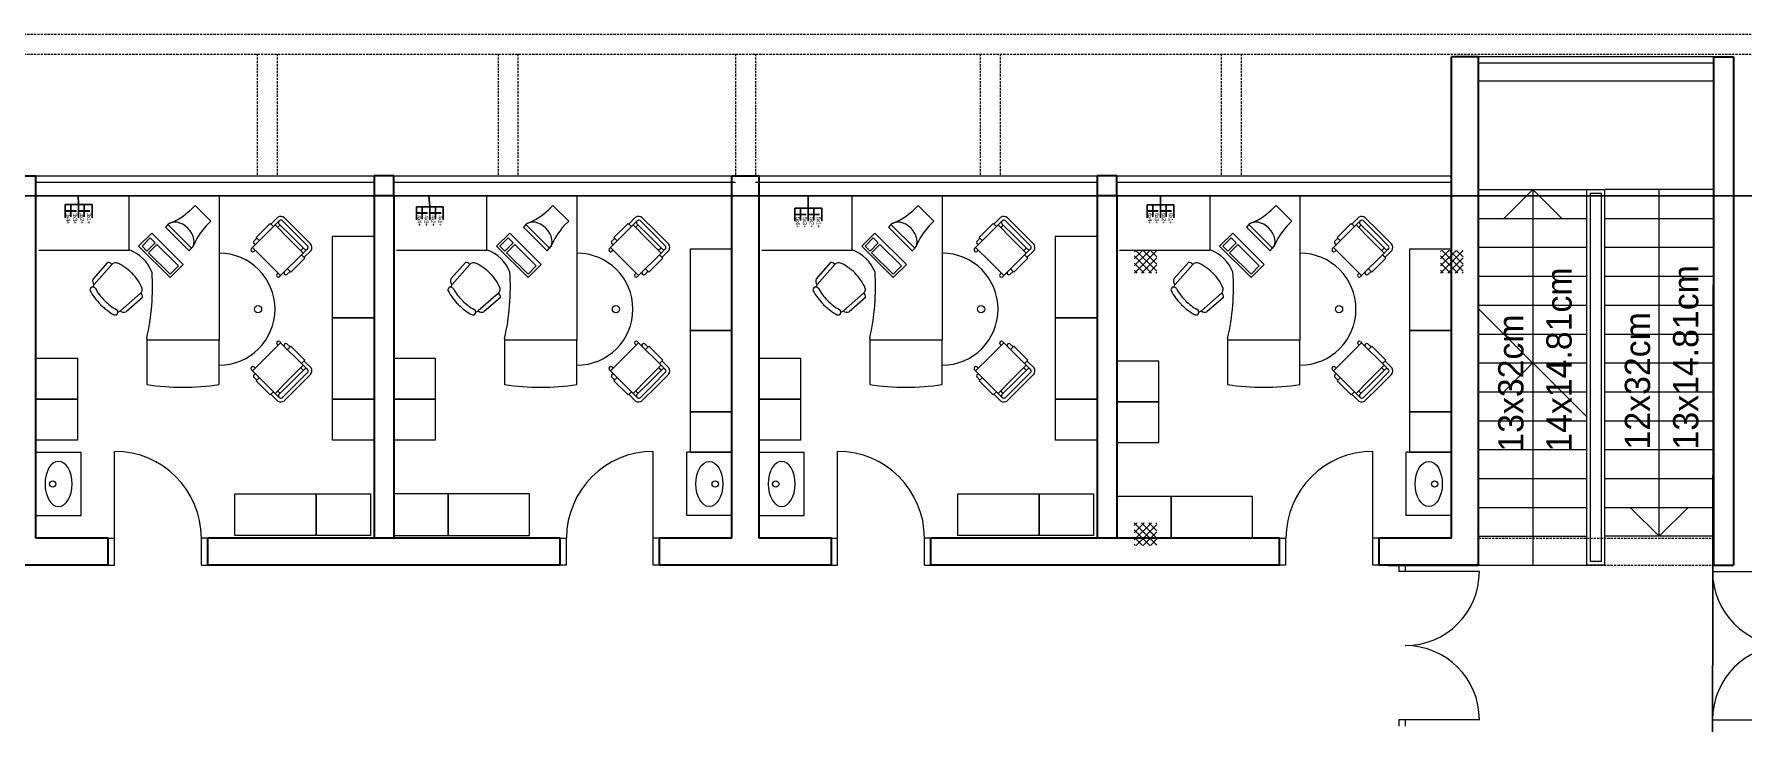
# Model space of a CAD drawing. Header units: inches. Extents: x 11 to 1053, y 2 to 902.
# Drawn here: x 190.6 to 379.7, y 646.4 to 722.6 of the extents above; entities that cross this region are included whole.
import ezdxf

# ---------------------------------------------------------------- set-up
doc = ezdxf.new("R2010")
doc.units = ezdxf.units.IN
doc.header["$MEASUREMENT"] = 0
doc.linetypes.add('DASHED', pattern=[0.75, 0.5, -0.25])
doc.linetypes.add('DASHED2', pattern=[0.375, 0.25, -0.125])
for name, color, linetype, lineweight in [('A-CRTKANO', 5, 'DASHED2', 0), ('A-GREDE', 5, 'DASHED2', 0), ('A-SANITARIJE', 253, 'Continuous', 0), ('OPREMA', 253, 'Continuous', 0), ('STOLARIJA', 5, 'Continuous', 0), ('STUBE', 5, 'Continuous', 0), ('ZID', 5, 'Continuous', 30)]:
    doc.layers.add(name, color=color, linetype=linetype, lineweight=lineweight)
doc.layers.add('SRAFURA', color=2, linetype='Continuous')
doc.styles.add('KOTE', font='stylu.ttf')

msp = doc.modelspace()

# ---------------------------------------------------------------- hatches: boundary and pattern name
at = {"layer": 'SRAFURA'}
h = msp.add_hatch(dxfattribs=at)
h.set_pattern_fill('ANSI37', color=256, scale=4.5, style=0)
h.set_pattern_definition([(45, (8654.0651, 5594.9668), (-0.397747564, 0.397747564), []), (135, (8654.0651, 5594.9668), (-0.397747564, -0.397747564), [])])
h.paths.add_polyline_path([(314.84, 696.16), (314.84, 698.66), (312.34, 698.66), (312.34, 696.16)])
h = msp.add_hatch(dxfattribs=at)
h.set_pattern_fill('ANSI37', color=256, scale=4.5, style=0)
h.set_pattern_definition([(45, (8687.95397, 5594.9668), (-0.397747564, 0.397747564), []), (135, (8687.95397, 5594.9668), (-0.397747564, -0.397747564), [])])
h.paths.add_polyline_path([(348.73, 696.16), (348.73, 698.66), (346.23, 698.66), (346.23, 696.16)])
h = msp.add_hatch(dxfattribs=at)
h.set_pattern_fill('ANSI37', color=256, scale=4.5, angle=360, style=0)
h.set_pattern_definition([(315, (8654.0651, -4230.3001), (-0.397747564, -0.397747564), []), (225, (8654.0651, -4230.3001), (-0.397747564, 0.397747564), [])])
h.paths.add_polyline_path([(312.34, 668.51), (312.34, 666.01), (314.84, 666.01), (314.84, 668.51)])

# ---------------------------------------------------------------- linework, layer by layer
at = {"color": 3}
msp.add_line((376.3, 620.26, 100), (376.43, 705.41, 50), dxfattribs=at)
at = {"color": 85, "true_color": 0x58ba48}
for p, q in [((195.49, 704.71, 50), (154.95, 704.71, 50)), ((234.28, 704.71, 50), (195.49, 704.71, 50)), ((195.49, 704.71, 50), (195.54, 703.73)), ((195.54, 703.73), (195.49, 704.71, 50)), ((276.27, 704.71, 50), (234.28, 704.71, 50)), ((234.28, 704.71, 50), (234.42, 703.49)), ((234.42, 703.49), (234.28, 704.71, 50)), ((315.25, 704.71, 50), (276.27, 704.71, 50)), ((276.27, 704.71, 50), (276.28, 703.33)), ((276.28, 703.33), (276.27, 704.71, 50)), ((315.25, 704.71, 50), (315.24, 703.72)), ((315.24, 703.72), (315.25, 704.71, 50)), ((390.61, 704.71, 50), (315.25, 704.71, 50))]:
    msp.add_line(p, q, dxfattribs=at)
at = {"color": 2}
for p, q in [((195.54, 703.73), (194.06, 703.73)), ((194.06, 703.73), (194.06, 702.29)), ((197.03, 703.73), (195.54, 703.73)), ((195.54, 703.73), (195.54, 702.29)), ((195.54, 702.29), (195.54, 703.73)), ((197.03, 702.29), (197.03, 703.73)), ((234.42, 703.49), (232.93, 703.49)), ((232.93, 703.49), (232.93, 702.06)), ((235.9, 703.49), (234.42, 703.49)), ((234.42, 703.49), (234.42, 702.06)), ((234.42, 702.06), (234.42, 703.49)), ((235.9, 702.06), (235.9, 703.49)), ((276.28, 703.33), (274.8, 703.33)), ((274.8, 703.33), (274.8, 701.9)), ((277.76, 703.33), (276.28, 703.33)), ((276.28, 703.33), (276.28, 701.9)), ((276.28, 701.9), (276.28, 703.33)), ((277.76, 701.9), (277.76, 703.33)), ((315.24, 703.72), (313.76, 703.72)), ((313.76, 703.72), (313.76, 702.29)), ((316.73, 703.72), (315.24, 703.72)), ((315.24, 703.72), (315.24, 702.29)), ((315.24, 702.29), (315.24, 703.72)), ((316.73, 702.29), (316.73, 703.72))]:
    msp.add_line(p, q, dxfattribs=at)
at = {"layer": 'A-CRTKANO', "linetype": 'DASHED', "ltscale": 0.5}
msp.add_line((82.23, 722.61, 50), (381.03, 722.61, 50), dxfattribs=at)
at = {"layer": 'A-GREDE'}
for p, q in [((82.23, 720.41, 50), (381.03, 720.41, 50)), ((215.3, 720.41, 50), (215.3, 706.91, 50)), ((217.5, 720.41, 50), (217.5, 706.91, 50)), ((241.96, 720.41, 50), (241.96, 706.91, 50)), ((244.16, 720.41, 50), (244.16, 706.91, 50)), ((268.23, 720.41, 50), (268.23, 706.91, 50)), ((270.43, 720.41, 50), (270.43, 706.91, 50)), ((295.3, 720.41, 50), (295.3, 706.91, 50)), ((297.5, 720.41, 50), (297.5, 706.91, 50)), ((321.96, 720.41, 50), (321.96, 706.91, 50)), ((324.16, 720.41, 50), (324.16, 706.91, 50)), ((350.43, 666.81, 50), (376.43, 666.81, 50)), ((350.43, 663.81, 50), (376.43, 663.81, 50))]:
    msp.add_line(p, q, dxfattribs=at)
at = {"layer": 'A-SANITARIJE'}
for p, q in [((190.83, 676.31, 50), (195.83, 676.31, 50)), ((195.83, 669.31, 50), (195.83, 676.31, 50)), ((267.83, 676.31, 50), (262.83, 676.31, 50)), ((262.83, 669.31, 50), (262.83, 676.31, 50)), ((270.83, 676.31, 50), (275.83, 676.31, 50)), ((275.83, 669.31, 50), (275.83, 676.31, 50)), ((347.43, 676.31, 50), (342.43, 676.31, 50)), ((342.43, 669.31, 50), (342.43, 676.31, 50)), ((190.83, 669.31, 50), (195.83, 669.31, 50)), ((267.83, 669.31, 50), (262.83, 669.31, 50)), ((270.83, 669.31, 50), (275.83, 669.31, 50)), ((347.43, 669.31, 50), (342.43, 669.31, 50))]:
    msp.add_line(p, q, dxfattribs=at)
for centre in [(192.68, 672.81, 50), (265.98, 672.81, 50), (272.68, 672.81, 50), (345.58, 672.81, 50)]:
    msp.add_circle(centre, 0.35, dxfattribs=at)
at = {"layer": 'A-SANITARIJE', "extrusion": (0, 0, -1)}
for centre in [(193.33, 672.81, 50), (273.33, 672.81, 50)]:
    msp.add_ellipse(centre, major_axis=(0, -2.5), ratio=0.6, dxfattribs=at)
at = {"layer": 'A-SANITARIJE'}
for centre in [(265.33, 672.81, 50), (344.93, 672.81, 50)]:
    msp.add_ellipse(centre, major_axis=(0, -2.5), ratio=0.6, dxfattribs=at)
at = {"layer": 'OPREMA'}
for p, q in [((211.08, 704.71, 50), (190.83, 704.71, 50)), ((201.13, 698.71, 50), (201.13, 704.71, 50)), ((208.43, 703.64, 50), (207.91, 703.12, 50)), ((208.43, 703.64, 50), (210.18, 701.9, 50)), ((211.08, 704.71, 50), (211.08, 688.71, 50)), ((250.68, 704.71, 50), (230.43, 704.71, 50)), ((240.73, 698.71, 50), (240.73, 704.71, 50)), ((248.03, 703.64, 50), (247.51, 703.12, 50)), ((248.03, 703.64, 50), (249.78, 701.9, 50)), ((250.68, 704.71, 50), (250.68, 688.71, 50)), ((291.08, 704.71, 50), (270.83, 704.71, 50)), ((281.13, 698.71, 50), (281.13, 704.71, 50)), ((288.43, 703.64, 50), (287.91, 703.12, 50)), ((288.43, 703.64, 50), (290.18, 701.9, 50)), ((291.08, 704.71, 50), (291.08, 688.71, 50)), ((330.68, 704.71, 50), (310.43, 704.71, 50)), ((320.73, 698.71, 50), (320.73, 704.71, 50)), ((328.03, 703.64, 50), (327.51, 703.12, 50)), ((328.03, 703.64, 50), (329.78, 701.9, 50)), ((330.68, 704.71, 50), (330.68, 688.71, 50)), ((205.43, 701.52, 50), (205.17, 701.25, 50)), ((208.05, 698.9, 50), (205.43, 701.52, 50)), ((210.18, 701.9, 50), (209.65, 701.37, 50)), ((217.29, 701.48, 50), (214.79, 698.98, 50)), ((215.18, 700.1, 50), (216.74, 701.66, 50)), ((216.74, 701.66, 50), (217.11, 701.3, 50)), ((217.58, 702.34, 50), (216.82, 701.58, 50)), ((217.29, 701.48, 50), (217.78, 701.97, 50)), ((217.29, 701.48, 50), (218.84, 699.92, 50)), ((217.85, 701.48, 50), (217.57, 701.19, 50)), ((217.71, 701.62, 50), (219.13, 700.21, 50)), ((218.07, 701.97, 50), (219.48, 700.56, 50)), ((218.31, 702.29, 50), (219.76, 700.84, 50)), ((245.03, 701.52, 50), (244.77, 701.25, 50)), ((247.65, 698.9, 50), (245.03, 701.52, 50)), ((249.78, 701.9, 50), (249.25, 701.37, 50)), ((250.68, 702.91, 50), (250.68, 690.51, 50)), ((256.89, 701.48, 50), (254.39, 698.98, 50)), ((254.78, 700.1, 50), (256.34, 701.66, 50)), ((256.34, 701.66, 50), (256.71, 701.3, 50)), ((257.18, 702.34, 50), (256.42, 701.58, 50)), ((256.89, 701.48, 50), (257.38, 701.97, 50)), ((256.89, 701.48, 50), (258.44, 699.92, 50)), ((257.45, 701.48, 50), (257.17, 701.19, 50)), ((257.31, 701.62, 50), (258.73, 700.21, 50)), ((257.67, 701.97, 50), (259.08, 700.56, 50)), ((257.91, 702.29, 50), (259.36, 700.84, 50)), ((285.43, 701.52, 50), (285.17, 701.25, 50)), ((288.05, 698.9, 50), (285.43, 701.52, 50)), ((290.18, 701.9, 50), (289.65, 701.37, 50)), ((297.29, 701.48, 50), (294.79, 698.98, 50)), ((295.18, 700.1, 50), (296.74, 701.66, 50)), ((296.74, 701.66, 50), (297.11, 701.3, 50)), ((297.58, 702.34, 50), (296.82, 701.58, 50)), ((297.29, 701.48, 50), (297.78, 701.97, 50)), ((297.29, 701.48, 50), (298.84, 699.92, 50)), ((297.85, 701.48, 50), (297.57, 701.19, 50)), ((297.71, 701.62, 50), (299.13, 700.21, 50)), ((298.07, 701.97, 50), (299.48, 700.56, 50)), ((298.31, 702.29, 50), (299.76, 700.84, 50)), ((325.03, 701.52, 50), (324.77, 701.25, 50)), ((327.65, 698.9, 50), (325.03, 701.52, 50)), ((329.78, 701.9, 50), (329.25, 701.37, 50)), ((330.68, 702.91, 50), (330.68, 690.51, 50)), ((336.89, 701.48, 50), (334.39, 698.98, 50)), ((334.78, 700.1, 50), (336.34, 701.66, 50)), ((336.34, 701.66, 50), (336.71, 701.3, 50)), ((337.18, 702.34, 50), (336.42, 701.58, 50)), ((336.89, 701.48, 50), (337.38, 701.97, 50)), ((336.89, 701.48, 50), (338.44, 699.92, 50)), ((337.45, 701.48, 50), (337.17, 701.19, 50)), ((337.31, 701.62, 50), (338.73, 700.21, 50)), ((337.67, 701.97, 50), (339.08, 700.56, 50)), ((337.91, 702.29, 50), (339.36, 700.84, 50)), ((202.19, 699.13, 50), (203.66, 700.59, 50)), ((202.56, 699.13, 50), (203.47, 700.05, 50)), ((204.02, 699.5, 50), (203.11, 698.58, 50)), ((203.47, 700.05, 50), (204.02, 699.5, 50)), ((203.66, 700.59, 50), (207.13, 697.12, 50)), ((205.17, 701.25, 50), (207.78, 698.63, 50)), ((215.26, 700.02, 50), (214.91, 699.67, 50)), ((215.55, 699.74, 50), (215.18, 700.1, 50)), ((220.4, 698.37, 50), (218.84, 699.92, 50)), ((220.54, 698.79, 50), (219.13, 700.21, 50)), ((220.89, 699.14, 50), (219.48, 700.56, 50)), ((221.21, 699.39, 50), (219.76, 700.84, 50)), ((241.79, 699.13, 50), (243.26, 700.59, 50)), ((242.16, 699.13, 50), (243.07, 700.05, 50)), ((243.62, 699.5, 50), (242.71, 698.58, 50)), ((243.07, 700.05, 50), (243.62, 699.5, 50)), ((243.26, 700.59, 50), (246.73, 697.12, 50)), ((244.77, 701.25, 50), (247.38, 698.63, 50)), ((254.86, 700.02, 50), (254.51, 699.67, 50)), ((255.15, 699.74, 50), (254.78, 700.1, 50)), ((260, 698.37, 50), (258.44, 699.92, 50)), ((260.14, 698.79, 50), (258.73, 700.21, 50)), ((260.49, 699.14, 50), (259.08, 700.56, 50)), ((260.81, 699.39, 50), (259.36, 700.84, 50)), ((282.19, 699.13, 50), (283.66, 700.59, 50)), ((282.56, 699.13, 50), (283.47, 700.05, 50)), ((284.02, 699.5, 50), (283.11, 698.58, 50)), ((283.47, 700.05, 50), (284.02, 699.5, 50)), ((283.66, 700.59, 50), (287.13, 697.12, 50)), ((285.17, 701.25, 50), (287.78, 698.63, 50)), ((295.26, 700.02, 50), (294.91, 699.67, 50)), ((295.55, 699.74, 50), (295.18, 700.1, 50)), ((300.4, 698.37, 50), (298.84, 699.92, 50)), ((300.54, 698.79, 50), (299.13, 700.21, 50)), ((300.89, 699.14, 50), (299.48, 700.56, 50)), ((301.21, 699.39, 50), (299.76, 700.84, 50)), ((321.79, 699.13, 50), (323.26, 700.59, 50)), ((322.16, 699.13, 50), (323.07, 700.05, 50)), ((323.62, 699.5, 50), (322.71, 698.58, 50)), ((323.07, 700.05, 50), (323.62, 699.5, 50)), ((323.26, 700.59, 50), (326.73, 697.12, 50)), ((324.77, 701.25, 50), (327.38, 698.63, 50)), ((334.86, 700.02, 50), (334.51, 699.67, 50)), ((335.15, 699.74, 50), (334.78, 700.1, 50)), ((340, 698.37, 50), (338.44, 699.92, 50)), ((340.14, 698.79, 50), (338.73, 700.21, 50)), ((340.49, 699.14, 50), (339.08, 700.56, 50)), ((340.81, 699.39, 50), (339.36, 700.84, 50)), ((191.13, 698.71, 50), (201.13, 698.71, 50)), ((205.67, 695.66, 50), (202.19, 699.13, 50)), ((203.11, 698.58, 50), (202.56, 699.13, 50)), ((203.29, 698.4, 50), (204.2, 699.32, 50)), ((205.67, 696.03, 50), (203.29, 698.4, 50)), ((204.2, 699.32, 50), (206.58, 696.94, 50)), ((207.78, 698.63, 50), (208.05, 698.9, 50)), ((214.65, 698.84, 50), (214.79, 698.98, 50)), ((214.79, 698.98, 50), (216.35, 697.42, 50)), ((214.93, 698.56, 50), (215.07, 698.7, 50)), ((220.4, 698.37, 50), (217.9, 695.87, 50)), ((219.02, 696.26, 50), (220.58, 697.82, 50)), ((220.4, 698.93, 50), (220.12, 698.65, 50)), ((220.58, 697.82, 50), (220.22, 698.19, 50)), ((220.4, 698.37, 50), (220.89, 698.86, 50)), ((221.26, 698.66, 50), (220.5, 697.9, 50)), ((230.73, 698.71, 50), (240.73, 698.71, 50)), ((245.27, 695.66, 50), (241.79, 699.13, 50)), ((242.71, 698.58, 50), (242.16, 699.13, 50)), ((242.89, 698.4, 50), (243.8, 699.32, 50)), ((245.27, 696.03, 50), (242.89, 698.4, 50)), ((243.8, 699.32, 50), (246.18, 696.94, 50)), ((247.38, 698.63, 50), (247.65, 698.9, 50)), ((254.25, 698.84, 50), (254.39, 698.98, 50)), ((254.39, 698.98, 50), (255.95, 697.42, 50)), ((254.53, 698.56, 50), (254.67, 698.7, 50)), ((260, 698.37, 50), (257.5, 695.87, 50)), ((258.62, 696.26, 50), (260.18, 697.82, 50)), ((260, 698.93, 50), (259.72, 698.65, 50)), ((260.18, 697.82, 50), (259.82, 698.19, 50)), ((260, 698.37, 50), (260.49, 698.86, 50)), ((260.86, 698.66, 50), (260.1, 697.9, 50)), ((271.13, 698.71, 50), (281.13, 698.71, 50)), ((285.67, 695.66, 50), (282.19, 699.13, 50)), ((283.11, 698.58, 50), (282.56, 699.13, 50)), ((283.29, 698.4, 50), (284.2, 699.32, 50)), ((285.67, 696.03, 50), (283.29, 698.4, 50)), ((284.2, 699.32, 50), (286.58, 696.94, 50)), ((287.78, 698.63, 50), (288.05, 698.9, 50)), ((294.65, 698.84, 50), (294.79, 698.98, 50)), ((294.79, 698.98, 50), (296.35, 697.42, 50)), ((294.93, 698.56, 50), (295.07, 698.7, 50)), ((300.4, 698.37, 50), (297.9, 695.87, 50)), ((299.02, 696.26, 50), (300.58, 697.82, 50)), ((300.4, 698.93, 50), (300.12, 698.65, 50)), ((300.58, 697.82, 50), (300.22, 698.19, 50)), ((300.4, 698.37, 50), (300.89, 698.86, 50)), ((301.26, 698.66, 50), (300.5, 697.9, 50)), ((310.73, 698.71, 50), (320.73, 698.71, 50)), ((325.27, 695.66, 50), (321.79, 699.13, 50)), ((322.71, 698.58, 50), (322.16, 699.13, 50)), ((322.89, 698.4, 50), (323.8, 699.32, 50)), ((325.27, 696.03, 50), (322.89, 698.4, 50)), ((323.8, 699.32, 50), (326.18, 696.94, 50)), ((327.38, 698.63, 50), (327.65, 698.9, 50)), ((334.25, 698.84, 50), (334.39, 698.98, 50)), ((334.39, 698.98, 50), (335.95, 697.42, 50)), ((334.53, 698.56, 50), (334.67, 698.7, 50)), ((340, 698.37, 50), (337.5, 695.87, 50)), ((338.62, 696.26, 50), (340.18, 697.82, 50)), ((340, 698.93, 50), (339.72, 698.65, 50)), ((340.18, 697.82, 50), (339.82, 698.19, 50)), ((340, 698.37, 50), (340.49, 698.86, 50)), ((340.86, 698.66, 50), (340.1, 697.9, 50)), ((198.75, 697.33, 50), (197.14, 695.51, 50)), ((199.22, 697.11, 50), (197.26, 694.89, 50)), ((207.13, 697.12, 50), (205.67, 695.66, 50)), ((206.58, 696.94, 50), (205.67, 696.03, 50)), ((217.9, 695.87, 50), (216.35, 697.42, 50)), ((217.48, 696.01, 50), (217.62, 696.15, 50)), ((217.76, 695.73, 50), (217.9, 695.87, 50)), ((218.94, 696.34, 50), (218.59, 695.99, 50)), ((218.66, 696.63, 50), (219.02, 696.26, 50)), ((238.35, 697.33, 50), (236.74, 695.51, 50)), ((238.82, 697.11, 50), (236.86, 694.89, 50)), ((246.73, 697.12, 50), (245.27, 695.66, 50)), ((246.18, 696.94, 50), (245.27, 696.03, 50)), ((257.5, 695.87, 50), (255.95, 697.42, 50)), ((257.08, 696.01, 50), (257.22, 696.15, 50)), ((257.36, 695.73, 50), (257.5, 695.87, 50)), ((258.54, 696.34, 50), (258.19, 695.99, 50)), ((258.26, 696.63, 50), (258.62, 696.26, 50)), ((278.75, 697.33, 50), (277.14, 695.51, 50)), ((279.22, 697.11, 50), (277.26, 694.89, 50)), ((287.13, 697.12, 50), (285.67, 695.66, 50)), ((286.58, 696.94, 50), (285.67, 696.03, 50)), ((297.9, 695.87, 50), (296.35, 697.42, 50)), ((297.48, 696.01, 50), (297.62, 696.15, 50)), ((297.76, 695.73, 50), (297.9, 695.87, 50)), ((298.94, 696.34, 50), (298.59, 695.99, 50)), ((298.66, 696.63, 50), (299.02, 696.26, 50)), ((318.35, 697.33, 50), (316.74, 695.51, 50)), ((318.82, 697.11, 50), (316.86, 694.89, 50)), ((326.73, 697.12, 50), (325.27, 695.66, 50)), ((326.18, 696.94, 50), (325.27, 696.03, 50)), ((337.5, 695.87, 50), (335.95, 697.42, 50)), ((337.08, 696.01, 50), (337.22, 696.15, 50)), ((337.36, 695.73, 50), (337.5, 695.87, 50)), ((338.54, 696.34, 50), (338.19, 695.99, 50)), ((338.26, 696.63, 50), (338.62, 696.26, 50)), ((202.39, 693.94, 50), (200.17, 691.98, 50)), ((241.99, 693.94, 50), (239.77, 691.98, 50)), ((282.39, 693.94, 50), (280.17, 691.98, 50)), ((321.99, 693.94, 50), (319.77, 691.98, 50)), ((202.61, 693.46, 50), (200.79, 691.86, 50)), ((242.21, 693.46, 50), (240.39, 691.86, 50)), ((282.61, 693.46, 50), (280.79, 691.86, 50)), ((322.21, 693.46, 50), (320.39, 691.86, 50)), ((203.08, 688.93, 50), (203.08, 683.83, 50)), ((211.08, 688.71, 50), (203.08, 688.71, 50)), ((211.08, 688.71, 50), (203.53, 688.71, 50)), ((211.08, 683.83, 50), (211.08, 688.71, 50)), ((217.9, 688.45, 50), (216.35, 686.89, 50)), ((217.48, 688.31, 50), (217.62, 688.17, 50)), ((217.76, 688.59, 50), (217.9, 688.45, 50)), ((220.4, 685.95, 50), (217.9, 688.45, 50)), ((218.94, 687.98, 50), (218.59, 688.33, 50)), ((242.68, 688.93, 50), (242.68, 683.83, 50)), ((250.68, 688.71, 50), (242.68, 688.71, 50)), ((250.23, 688.71, 50), (243.13, 688.71, 50)), ((250.68, 683.83, 50), (250.68, 688.71, 50)), ((257.5, 688.45, 50), (255.95, 686.89, 50)), ((257.08, 688.31, 50), (257.22, 688.17, 50)), ((257.36, 688.59, 50), (257.5, 688.45, 50)), ((260, 685.95, 50), (257.5, 688.45, 50)), ((258.54, 687.98, 50), (258.19, 688.33, 50)), ((283.08, 688.93, 50), (283.08, 683.83, 50)), ((291.08, 688.71, 50), (283.08, 688.71, 50)), ((291.08, 688.71, 50), (283.53, 688.71, 50)), ((291.08, 683.83, 50), (291.08, 688.71, 50)), ((297.9, 688.45, 50), (296.35, 686.89, 50)), ((297.48, 688.31, 50), (297.62, 688.17, 50)), ((297.76, 688.59, 50), (297.9, 688.45, 50)), ((300.4, 685.95, 50), (297.9, 688.45, 50)), ((298.94, 687.98, 50), (298.59, 688.33, 50)), ((322.68, 688.93, 50), (322.68, 683.83, 50)), ((330.68, 688.71, 50), (322.68, 688.71, 50)), ((330.23, 688.71, 50), (323.13, 688.71, 50)), ((330.68, 683.83, 50), (330.68, 688.71, 50)), ((337.5, 688.45, 50), (335.95, 686.89, 50)), ((337.08, 688.31, 50), (337.22, 688.17, 50)), ((337.36, 688.59, 50), (337.5, 688.45, 50)), ((340, 685.95, 50), (337.5, 688.45, 50)), ((338.54, 687.98, 50), (338.19, 688.33, 50)), ((214.79, 685.34, 50), (216.35, 686.89, 50)), ((218.66, 687.69, 50), (219.02, 688.06, 50)), ((219.02, 688.06, 50), (220.58, 686.5, 50)), ((220.58, 686.5, 50), (220.22, 686.13, 50)), ((221.26, 685.66, 50), (220.5, 686.42, 50)), ((254.39, 685.34, 50), (255.95, 686.89, 50)), ((258.26, 687.69, 50), (258.62, 688.06, 50)), ((258.62, 688.06, 50), (260.18, 686.5, 50)), ((260.18, 686.5, 50), (259.82, 686.13, 50)), ((260.86, 685.66, 50), (260.1, 686.42, 50)), ((294.79, 685.34, 50), (296.35, 686.89, 50)), ((298.66, 687.69, 50), (299.02, 688.06, 50)), ((299.02, 688.06, 50), (300.58, 686.5, 50)), ((300.58, 686.5, 50), (300.22, 686.13, 50)), ((301.26, 685.66, 50), (300.5, 686.42, 50)), ((334.39, 685.34, 50), (335.95, 686.89, 50)), ((338.26, 687.69, 50), (338.62, 688.06, 50)), ((338.62, 688.06, 50), (340.18, 686.5, 50)), ((340.18, 686.5, 50), (339.82, 686.13, 50)), ((340.86, 685.66, 50), (340.1, 686.42, 50)), ((214.65, 685.48, 50), (214.79, 685.34, 50)), ((217.29, 682.84, 50), (214.79, 685.34, 50)), ((215.26, 684.3, 50), (214.91, 684.65, 50)), ((214.93, 685.76, 50), (215.07, 685.62, 50)), ((215.55, 684.58, 50), (215.18, 684.22, 50)), ((217.29, 682.84, 50), (218.84, 684.4, 50)), ((220.4, 685.95, 50), (218.84, 684.4, 50)), ((220.54, 685.53, 50), (219.13, 684.11, 50)), ((220.89, 685.17, 50), (219.48, 683.76, 50)), ((221.21, 684.93, 50), (219.76, 683.48, 50)), ((220.4, 685.39, 50), (220.12, 685.67, 50)), ((220.4, 685.95, 50), (220.89, 685.46, 50)), ((254.25, 685.48, 50), (254.39, 685.34, 50)), ((256.89, 682.84, 50), (254.39, 685.34, 50)), ((254.86, 684.3, 50), (254.51, 684.65, 50)), ((254.53, 685.76, 50), (254.67, 685.62, 50)), ((255.15, 684.58, 50), (254.78, 684.22, 50)), ((256.89, 682.84, 50), (258.44, 684.4, 50)), ((260, 685.95, 50), (258.44, 684.4, 50)), ((260.14, 685.53, 50), (258.73, 684.11, 50)), ((260.49, 685.17, 50), (259.08, 683.76, 50)), ((260.81, 684.93, 50), (259.36, 683.48, 50)), ((260, 685.39, 50), (259.72, 685.67, 50)), ((260, 685.95, 50), (260.49, 685.46, 50)), ((294.65, 685.48, 50), (294.79, 685.34, 50)), ((297.29, 682.84, 50), (294.79, 685.34, 50)), ((295.26, 684.3, 50), (294.91, 684.65, 50)), ((294.93, 685.76, 50), (295.07, 685.62, 50)), ((295.55, 684.58, 50), (295.18, 684.22, 50)), ((297.29, 682.84, 50), (298.84, 684.4, 50)), ((300.4, 685.95, 50), (298.84, 684.4, 50)), ((300.54, 685.53, 50), (299.13, 684.11, 50)), ((300.89, 685.17, 50), (299.48, 683.76, 50)), ((301.21, 684.93, 50), (299.76, 683.48, 50)), ((300.4, 685.39, 50), (300.12, 685.67, 50)), ((300.4, 685.95, 50), (300.89, 685.46, 50)), ((334.25, 685.48, 50), (334.39, 685.34, 50)), ((336.89, 682.84, 50), (334.39, 685.34, 50)), ((334.86, 684.3, 50), (334.51, 684.65, 50)), ((334.53, 685.76, 50), (334.67, 685.62, 50)), ((335.15, 684.58, 50), (334.78, 684.22, 50)), ((336.89, 682.84, 50), (338.44, 684.4, 50)), ((340, 685.95, 50), (338.44, 684.4, 50)), ((340.14, 685.53, 50), (338.73, 684.11, 50)), ((340.49, 685.17, 50), (339.08, 683.76, 50)), ((340.81, 684.93, 50), (339.36, 683.48, 50)), ((340, 685.39, 50), (339.72, 685.67, 50)), ((340, 685.95, 50), (340.49, 685.46, 50)), ((215.18, 684.22, 50), (216.74, 682.66, 50)), ((216.74, 682.66, 50), (217.11, 683.02, 50)), ((217.58, 681.98, 50), (216.82, 682.74, 50)), ((217.29, 682.84, 50), (217.78, 682.35, 50)), ((217.85, 682.84, 50), (217.57, 683.12, 50)), ((217.71, 682.7, 50), (219.13, 684.11, 50)), ((218.07, 682.35, 50), (219.48, 683.76, 50)), ((218.31, 682.03, 50), (219.76, 683.48, 50)), ((254.78, 684.22, 50), (256.34, 682.66, 50)), ((256.34, 682.66, 50), (256.71, 683.02, 50)), ((257.18, 681.98, 50), (256.42, 682.74, 50)), ((256.89, 682.84, 50), (257.38, 682.35, 50)), ((257.45, 682.84, 50), (257.17, 683.12, 50)), ((257.31, 682.7, 50), (258.73, 684.11, 50)), ((257.67, 682.35, 50), (259.08, 683.76, 50)), ((257.91, 682.03, 50), (259.36, 683.48, 50)), ((295.18, 684.22, 50), (296.74, 682.66, 50)), ((296.74, 682.66, 50), (297.11, 683.02, 50)), ((297.58, 681.98, 50), (296.82, 682.74, 50)), ((297.29, 682.84, 50), (297.78, 682.35, 50)), ((297.85, 682.84, 50), (297.57, 683.12, 50)), ((297.71, 682.7, 50), (299.13, 684.11, 50)), ((298.07, 682.35, 50), (299.48, 683.76, 50)), ((298.31, 682.03, 50), (299.76, 683.48, 50)), ((334.78, 684.22, 50), (336.34, 682.66, 50)), ((336.34, 682.66, 50), (336.71, 683.02, 50)), ((337.18, 681.98, 50), (336.42, 682.74, 50)), ((336.89, 682.84, 50), (337.38, 682.35, 50)), ((337.45, 682.84, 50), (337.17, 683.12, 50)), ((337.31, 682.7, 50), (338.73, 684.11, 50)), ((337.67, 682.35, 50), (339.08, 683.76, 50)), ((337.91, 682.03, 50), (339.36, 683.48, 50))]:
    msp.add_line(p, q, dxfattribs=at)
at = {"layer": 'OPREMA', "elevation": 50}
for points in [[(223.61, 691.21), (228.23, 691.21), (228.23, 700.21), (223.61, 700.21)], [(303.61, 691.21), (308.23, 691.21), (308.23, 700.21), (303.61, 700.21)], [(263.21, 689.81), (267.83, 689.81), (267.83, 698.81), (263.21, 698.81)], [(342.81, 689.81), (347.43, 689.81), (347.43, 698.81), (342.81, 698.81)], [(223.61, 682.21), (228.23, 682.21), (228.23, 691.21), (223.61, 691.21)], [(303.61, 682.21), (308.23, 682.21), (308.23, 691.21), (303.61, 691.21)], [(263.21, 680.81), (267.83, 680.81), (267.83, 689.81), (263.21, 689.81)], [(342.81, 680.81), (347.43, 680.81), (347.43, 689.81), (342.81, 689.81)], [(190.83, 682.21), (195.45, 682.21), (195.45, 686.71), (190.83, 686.71)], [(230.43, 682.21), (235.05, 682.21), (235.05, 686.71), (230.43, 686.71)], [(270.83, 682.21), (275.45, 682.21), (275.45, 686.71), (270.83, 686.71)], [(310.43, 681.91), (315.05, 681.91), (315.05, 686.41), (310.43, 686.41)], [(190.83, 677.71), (195.45, 677.71), (195.45, 682.21), (190.83, 682.21)], [(223.61, 677.71), (228.23, 677.71), (228.23, 682.21), (223.61, 682.21)], [(230.43, 677.71), (235.05, 677.71), (235.05, 682.21), (230.43, 682.21)], [(263.21, 676.31), (267.83, 676.31), (267.83, 680.81), (263.21, 680.81)], [(270.83, 677.71), (275.45, 677.71), (275.45, 682.21), (270.83, 682.21)], [(303.61, 677.71), (308.23, 677.71), (308.23, 682.21), (303.61, 682.21)], [(310.43, 677.41), (315.05, 677.41), (315.05, 681.91), (310.43, 681.91)], [(342.81, 676.31), (347.43, 676.31), (347.43, 680.81), (342.81, 680.81)], [(221.83, 667.11), (212.83, 667.11), (212.83, 671.71), (221.83, 671.71)], [(227.83, 671.71), (227.83, 667.11), (221.83, 667.11), (221.83, 671.71)], [(230.43, 671.71), (230.43, 667.11), (236.43, 667.11), (236.43, 671.71)], [(236.43, 667.11), (245.43, 667.11), (245.43, 671.71), (236.43, 671.71)], [(301.83, 667.11), (292.83, 667.11), (292.83, 671.71), (301.83, 671.71)], [(307.83, 671.71), (307.83, 667.11), (301.83, 667.11), (301.83, 671.71)], [(310.43, 671.41), (310.43, 666.81), (316.43, 666.81), (316.43, 671.41)], [(316.43, 666.81), (325.43, 666.81), (325.43, 671.41), (316.43, 671.41)]]:
    msp.add_lwpolyline(points, close=True, dxfattribs=at)
at = {"layer": 'OPREMA', "ltscale": 0.3}
for centre in [(215.4, 692.16, 50), (255, 692.16, 50), (295.4, 692.16, 50), (335, 692.16, 50)]:
    msp.add_circle(centre, 0.4, dxfattribs=at)
at = {"layer": 'OPREMA'}
for centre, radius, start, end in [((202.46, 709.11, 50), 8.1, 292.716, 312.2482), ((217.91, 701.76, 50), 0.662, 52.7659, 119.6519), ((217.92, 701.76, 50), 0.255, 56.3099, 213.6901), ((242.06, 709.11, 50), 8.1, 292.716, 312.2482), ((257.51, 701.76, 50), 0.662, 52.7659, 119.6519), ((257.52, 701.76, 50), 0.255, 56.3099, 213.6901), ((282.46, 709.11, 50), 8.1, 292.716, 312.2482), ((297.91, 701.76, 50), 0.662, 52.7659, 119.6519), ((297.92, 701.76, 50), 0.255, 56.3099, 213.6901), ((322.06, 709.11, 50), 8.1, 292.716, 312.2482), ((337.51, 701.76, 50), 0.662, 52.7659, 119.6519), ((337.52, 701.76, 50), 0.255, 56.3099, 213.6901), ((215.65, 695.93, 50), 8.1, 137.7518, 157.284), ((215.09, 699.56, 50), 0.206, 149.0362, 300.9638), ((255.25, 695.93, 50), 8.1, 137.7518, 157.284), ((254.69, 699.56, 50), 0.206, 149.0362, 300.9638), ((295.65, 695.93, 50), 8.1, 137.7518, 157.284), ((295.09, 699.56, 50), 0.206, 149.0362, 300.9638), ((335.25, 695.93, 50), 8.1, 137.7518, 157.284), ((334.69, 699.56, 50), 0.206, 149.0362, 300.9638), ((199.69, 694.68, 50), 4.28, 21.7299, 70.3954), ((207.24, 699.46, 50), 0.986, 303.5396, 304.2467), ((211.08, 692.16, 50), 6.2, 270, 90), ((214.82, 698.73, 50), 0.206, 149.0717, 300.9283), ((220.68, 699, 50), 0.255, 236.3099, 33.6901), ((220.69, 698.99, 50), 0.662, 330.3481, 37.2341), ((239.29, 694.68, 50), 4.28, 21.7299, 70.3954), ((246.84, 699.46, 50), 0.986, 303.5396, 304.2467), ((250.68, 692.16, 50), 6.2, 270, 90), ((254.42, 698.73, 50), 0.206, 149.0717, 300.9283), ((260.28, 699, 50), 0.255, 236.3099, 33.6901), ((260.29, 698.99, 50), 0.662, 330.3481, 37.2341), ((279.69, 694.68, 50), 4.28, 21.7299, 70.3954), ((287.24, 699.46, 50), 0.986, 303.5396, 304.2467), ((291.08, 692.16, 50), 6.2, 270, 90), ((294.82, 698.73, 50), 0.206, 149.0717, 300.9283), ((300.68, 699, 50), 0.255, 236.3099, 33.6901), ((300.69, 698.99, 50), 0.662, 330.3481, 37.2341), ((319.29, 694.68, 50), 4.28, 21.7299, 70.3954), ((326.84, 699.46, 50), 0.986, 303.5396, 304.2467), ((330.68, 692.16, 50), 6.2, 270, 90), ((334.42, 698.73, 50), 0.206, 149.0717, 300.9283), ((340.28, 699, 50), 0.255, 236.3099, 33.6901), ((340.29, 698.99, 50), 0.662, 330.3481, 37.2341), ((198.82, 696.87, 50), 0.461, 30.6949, 99.6826), ((199.67, 696.71, 50), 0.6, 83.36, 138.5763), ((197.84, 692.69, 50), 4.99, 44.285, 67.6401), ((197.89, 692.65, 50), 4.99, 44.285, 45), ((197.97, 692.56, 50), 4.99, 22.3599, 45.715), ((178.16, 694.61, 50), 25.56, 347.144, 3.7011), ((217.65, 695.9, 50), 0.206, 149.0717, 300.9283), ((218.48, 696.17, 50), 0.206, 149.0362, 300.9638), ((238.42, 696.87, 50), 0.461, 30.6949, 99.6826), ((239.27, 696.71, 50), 0.6, 83.36, 138.5763), ((237.44, 692.69, 50), 4.99, 44.285, 67.6401), ((237.49, 692.65, 50), 4.99, 44.285, 45), ((237.57, 692.56, 50), 4.99, 22.3599, 45.715), ((217.76, 694.61, 50), 25.56, 347.144, 3.7011), ((257.25, 695.9, 50), 0.206, 149.0717, 300.9283), ((258.08, 696.17, 50), 0.206, 149.0362, 300.9638), ((278.82, 696.87, 50), 0.461, 30.6949, 99.6826), ((279.67, 696.71, 50), 0.6, 83.36, 138.5763), ((277.84, 692.69, 50), 4.99, 44.285, 67.6401), ((277.89, 692.65, 50), 4.99, 44.285, 45), ((277.97, 692.56, 50), 4.99, 22.3599, 45.715), ((258.16, 694.61, 50), 25.56, 347.144, 3.7011), ((297.65, 695.9, 50), 0.206, 149.0717, 300.9283), ((298.48, 696.17, 50), 0.206, 149.0362, 300.9638), ((318.42, 696.87, 50), 0.461, 30.6949, 99.6826), ((319.27, 696.71, 50), 0.6, 83.36, 138.5763), ((317.44, 692.69, 50), 4.99, 44.285, 67.6401), ((317.49, 692.65, 50), 4.99, 44.285, 45), ((317.57, 692.56, 50), 4.99, 22.3599, 45.715), ((297.76, 694.61, 50), 25.56, 347.144, 3.7011), ((337.25, 695.9, 50), 0.206, 149.0717, 300.9283), ((338.08, 696.17, 50), 0.206, 149.0362, 300.9638), ((197.12, 694.29, 50), 0.32, 28.3429, 196.8257), ((202.52, 697.28, 50), 6.48, 208.3899, 225), ((197.64, 695.28, 50), 0.546, 155.6364, 226.3026), ((197.71, 694.49, 50), 0.6, 138.5763, 169.7534), ((202.39, 697.17, 50), 5.68, 208.6991, 225), ((202, 694.39, 50), 0.6, 311.4237, 6.64), ((202.15, 693.54, 50), 0.461, 350.3174, 59.3051), ((236.72, 694.29, 50), 0.32, 28.3429, 196.8257), ((242.12, 697.28, 50), 6.48, 208.3899, 225), ((237.24, 695.28, 50), 0.546, 155.6364, 226.3026), ((237.31, 694.49, 50), 0.6, 138.5763, 169.7534), ((241.99, 697.17, 50), 5.68, 208.6991, 225), ((241.6, 694.39, 50), 0.6, 311.4237, 6.64), ((241.75, 693.54, 50), 0.461, 350.3174, 59.3051), ((277.12, 694.29, 50), 0.32, 28.3429, 196.8257), ((282.52, 697.28, 50), 6.48, 208.3899, 225), ((277.64, 695.28, 50), 0.546, 155.6364, 226.3026), ((277.71, 694.49, 50), 0.6, 138.5763, 169.7534), ((282.39, 697.17, 50), 5.68, 208.6991, 225), ((282, 694.39, 50), 0.6, 311.4237, 6.64), ((282.15, 693.54, 50), 0.461, 350.3174, 59.3051), ((316.72, 694.29, 50), 0.32, 28.3429, 196.8257), ((322.12, 697.28, 50), 6.48, 208.3899, 225), ((317.24, 695.28, 50), 0.546, 155.6364, 226.3026), ((317.31, 694.49, 50), 0.6, 138.5763, 169.7534), ((321.99, 697.17, 50), 5.68, 208.6991, 225), ((321.6, 694.39, 50), 0.6, 311.4237, 6.64), ((321.75, 693.54, 50), 0.461, 350.3174, 59.3051), ((202.56, 697.23, 50), 6.48, 224.4494, 225), ((202.56, 697.23, 50), 6.48, 225, 241.6101), ((202.45, 697.1, 50), 5.68, 224.2193, 225), ((202.45, 697.1, 50), 5.68, 225, 241.3009), ((199.57, 691.84, 50), 0.32, 253.1743, 61.6571), ((199.77, 692.43, 50), 0.6, 280.2466, 311.4237), ((200.56, 692.36, 50), 0.546, 223.6974, 294.3636), ((242.16, 697.23, 50), 6.48, 224.4494, 225), ((242.16, 697.23, 50), 6.48, 225, 241.6101), ((242.05, 697.1, 50), 5.68, 224.2193, 225), ((242.05, 697.1, 50), 5.68, 225, 241.3009), ((239.17, 691.84, 50), 0.32, 253.1743, 61.6571), ((239.37, 692.43, 50), 0.6, 280.2466, 311.4237), ((240.16, 692.36, 50), 0.546, 223.6974, 294.3636), ((282.56, 697.23, 50), 6.48, 224.4494, 225), ((282.56, 697.23, 50), 6.48, 225, 241.6101), ((282.45, 697.1, 50), 5.68, 224.2193, 225), ((282.45, 697.1, 50), 5.68, 225, 241.3009), ((279.57, 691.84, 50), 0.32, 253.1743, 61.6571), ((279.77, 692.43, 50), 0.6, 280.2466, 311.4237), ((280.56, 692.36, 50), 0.546, 223.6974, 294.3636), ((322.16, 697.23, 50), 6.48, 224.4494, 225), ((322.16, 697.23, 50), 6.48, 225, 241.6101), ((322.05, 697.1, 50), 5.68, 224.2193, 225), ((322.05, 697.1, 50), 5.68, 225, 241.3009), ((319.17, 691.84, 50), 0.32, 253.1743, 61.6571), ((319.37, 692.43, 50), 0.6, 280.2466, 311.4237), ((320.16, 692.36, 50), 0.546, 223.6974, 294.3636), ((217.65, 688.41, 50), 0.206, 59.0717, 210.9283), ((218.48, 688.15, 50), 0.206, 59.0362, 210.9638), ((257.25, 688.41, 50), 0.206, 59.0717, 210.9283), ((258.08, 688.15, 50), 0.206, 59.0362, 210.9638), ((297.65, 688.41, 50), 0.206, 59.0717, 210.9283), ((298.48, 688.15, 50), 0.206, 59.0362, 210.9638), ((337.25, 688.41, 50), 0.206, 59.0717, 210.9283), ((338.08, 688.15, 50), 0.206, 59.0362, 210.9638), ((214.82, 685.59, 50), 0.206, 59.0717, 210.9283), ((215.09, 684.76, 50), 0.206, 59.0362, 210.9638), ((220.68, 685.32, 50), 0.255, 326.3099, 123.6901), ((220.69, 685.33, 50), 0.662, 322.7659, 29.6519), ((254.42, 685.59, 50), 0.206, 59.0717, 210.9283), ((254.69, 684.76, 50), 0.206, 59.0362, 210.9638), ((260.28, 685.32, 50), 0.255, 326.3099, 123.6901), ((260.29, 685.33, 50), 0.662, 322.7659, 29.6519), ((294.82, 685.59, 50), 0.206, 59.0717, 210.9283), ((295.09, 684.76, 50), 0.206, 59.0362, 210.9638), ((300.68, 685.32, 50), 0.255, 326.3099, 123.6901), ((300.69, 685.33, 50), 0.662, 322.7659, 29.6519), ((334.42, 685.59, 50), 0.206, 59.0717, 210.9283), ((334.69, 684.76, 50), 0.206, 59.0362, 210.9638), ((340.28, 685.32, 50), 0.255, 326.3099, 123.6901), ((340.29, 685.33, 50), 0.662, 322.7659, 29.6519), ((207.08, 708.75, 50), 25.24, 260.8823, 279.1177), ((217.92, 682.56, 50), 0.255, 146.3099, 303.6901), ((246.68, 708.75, 50), 25.24, 260.8823, 279.1177), ((257.52, 682.56, 50), 0.255, 146.3099, 303.6901), ((287.08, 708.75, 50), 25.24, 260.8823, 279.1177), ((297.92, 682.56, 50), 0.255, 146.3099, 303.6901), ((326.68, 708.75, 50), 25.24, 260.8823, 279.1177), ((337.52, 682.56, 50), 0.255, 146.3099, 303.6901), ((217.91, 682.55, 50), 0.662, 240.3481, 307.2341), ((257.51, 682.55, 50), 0.662, 240.3481, 307.2341), ((297.91, 682.55, 50), 0.662, 240.3481, 307.2341), ((337.51, 682.55, 50), 0.662, 240.3481, 307.2341)]:
    msp.add_arc(centre, radius, start, end, dxfattribs=at)
for centre in [(206.74, 700.21, 50), (246.34, 700.21, 50), (286.74, 700.21, 50), (326.34, 700.21, 50)]:
    msp.add_ellipse(centre, major_axis=(-1.31, 1.31), ratio=0.692308, start_param=3.141593, end_param=6.283185, dxfattribs=at)
at = {"layer": 'STOLARIJA'}
for p, q in [((376.43, 720.11, 50), (350.43, 720.11, 50)), ((376.43, 719.41, 50), (350.43, 719.41, 50)), ((190.83, 706.91, 50), (228.23, 706.91, 50)), ((190.83, 706.21, 50), (228.23, 706.21, 50)), ((230.43, 706.91, 50), (268.23, 706.91, 50)), ((230.43, 706.21, 50), (268.23, 706.21, 50)), ((270.43, 706.91, 50), (308.23, 706.91, 50)), ((270.43, 706.21, 50), (308.23, 706.21, 50)), ((310.43, 706.91, 50), (347.43, 706.91, 50)), ((310.43, 706.21, 50), (347.43, 706.21, 50)), ((190.83, 704.71, 50), (228.23, 704.71, 50)), ((230.43, 704.71, 50), (268.23, 704.71, 50)), ((270.43, 704.71, 50), (308.23, 704.71, 50)), ((310.43, 704.71, 50), (347.43, 704.71, 50)), ((199.53, 663.81, 50), (199.53, 676.41, 50)), ((259.13, 663.81, 50), (259.13, 676.41, 50)), ((279.53, 663.81, 50), (279.53, 676.41, 50)), ((338.73, 663.81, 50), (338.73, 676.41, 50)), ((198.83, 666.81, 50), (199.53, 666.81, 50)), ((209.13, 663.81, 50), (209.13, 666.81, 50)), ((209.83, 666.81, 50), (209.13, 666.81, 50)), ((248.83, 666.81, 50), (249.53, 666.81, 50)), ((249.53, 663.81, 50), (249.53, 666.81, 50)), ((259.83, 666.81, 50), (259.13, 666.81, 50)), ((278.83, 666.81, 50), (279.53, 666.81, 50)), ((289.13, 663.81, 50), (289.13, 666.81, 50)), ((289.83, 666.81, 50), (289.13, 666.81, 50)), ((328.43, 666.81, 50), (329.13, 666.81, 50)), ((329.13, 663.81, 50), (329.13, 666.81, 50)), ((339.43, 666.81, 50), (338.73, 666.81, 50)), ((198.83, 663.81, 50), (199.53, 663.81, 50)), ((209.13, 663.81, 50), (209.83, 663.81, 50)), ((249.53, 663.81, 50), (248.83, 663.81, 50)), ((259.83, 663.81, 50), (259.13, 663.81, 50)), ((278.83, 663.81, 50), (279.53, 663.81, 50)), ((289.13, 663.81, 50), (289.83, 663.81, 50)), ((329.13, 663.81, 50), (328.43, 663.81, 50)), ((339.43, 663.81, 50), (338.73, 663.81, 50)), ((341.63, 663.81, 50), (341.63, 663.11, 50)), ((342.33, 663.81, 50), (342.33, 663.11, 50)), ((350.53, 663.11, 50), (341.63, 663.11, 50)), ((376.33, 663.11, 50), (385.23, 663.11, 50)), ((350.53, 646.71, 50), (341.63, 646.71, 50)), ((341.63, 646.71, 50), (341.63, 646.01, 50)), ((342.33, 646.71, 50), (342.33, 646.01, 50)), ((376.33, 646.71, 50), (385.23, 646.71, 50))]:
    msp.add_line(p, q, dxfattribs=at)
for centre, radius, start, end in [((199.53, 666.81, 50), 9.6, 0, 90), ((259.13, 666.81, 50), 9.6, 90, 180), ((279.53, 666.81, 50), 9.6, 0, 90), ((338.73, 666.81, 50), 9.6, 90, 180), ((342.33, 663.11, 50), 8.2, 270, 0), ((384.53, 663.11, 50), 8.2, 180, 270), ((342.33, 646.71, 50), 8.2, 0, 90), ((384.53, 646.71, 50), 8.2, 90, 180)]:
    msp.add_arc(centre, radius, start, end, dxfattribs=at)
at = {"layer": 'STUBE'}
for p, q in [((376.43, 717.41, 50), (350.43, 717.41, 50)), ((376.43, 717.41, 50), (350.93, 717.41, 50)), ((350.43, 705.41, 50), (364.43, 705.41, 50)), ((356.44, 705.42, 50), (353.23, 702.21, 50)), ((356.43, 705.41, 50), (356.44, 692.61, 50)), ((356.44, 705.42, 50), (359.65, 702.21, 50)), ((362.43, 663.81, 50), (362.43, 705.41, 50)), ((364.43, 663.81, 50), (364.43, 705.41, 50)), ((376.43, 705.41, 50), (364.43, 705.41, 50)), ((370.43, 667.01, 50), (370.43, 705.41, 50)), ((362.83, 664.21, 50), (362.83, 705.01, 50)), ((362.83, 705.01, 50), (364.03, 705.01, 50)), ((364.03, 664.21, 50), (364.03, 705.01, 50)), ((350.43, 702.21, 50), (362.43, 702.21, 50)), ((364.43, 702.21, 50), (376.43, 702.21, 50)), ((350.43, 699.01, 50), (362.43, 699.01, 50)), ((364.43, 699.01, 50), (376.43, 699.01, 50)), ((350.43, 695.81, 50), (362.43, 695.81, 50)), ((364.43, 695.81, 50), (376.43, 695.81, 50)), ((350.43, 692.61, 50), (362.43, 692.61, 50)), ((350.45, 692.21, 50), (362.45, 680.21, 50)), ((356.43, 692.6, 50), (356.43, 663.81, 50)), ((359.53, 692.61, 50), (362.43, 692.61, 50)), ((364.43, 692.61, 50), (376.43, 692.61, 50)), ((350.43, 689.41, 50), (362.43, 689.41, 50)), ((364.43, 689.41, 50), (376.43, 689.41, 50)), ((350.43, 686.21, 50), (362.43, 686.21, 50)), ((356.44, 686.22, 50), (353.23, 683.01, 50)), ((364.43, 686.21, 50), (376.43, 686.21, 50)), ((350.43, 683.01, 50), (362.43, 683.01, 50)), ((364.43, 683.01, 50), (376.43, 683.01, 50)), ((350.43, 679.81, 50), (362.43, 679.81, 50)), ((364.43, 679.81, 50), (376.43, 679.81, 50)), ((350.43, 676.61, 50), (362.43, 676.61, 50)), ((364.43, 676.61, 50), (376.43, 676.61, 50)), ((350.43, 673.41, 50), (362.43, 673.41, 50)), ((364.43, 673.41, 50), (376.43, 673.41, 50)), ((350.43, 670.21, 50), (362.43, 670.21, 50)), ((364.43, 670.21, 50), (376.43, 670.21, 50)), ((370.43, 667.01, 50), (367.23, 670.21, 50)), ((370.43, 667.01, 50), (373.63, 670.21, 50)), ((350.43, 667.01, 50), (362.43, 667.01, 50)), ((376.43, 667.01, 50), (364.43, 667.01, 50)), ((350.43, 663.81, 50), (362.43, 663.81, 50)), ((364.43, 663.81, 50), (362.43, 663.81, 50)), ((364.03, 664.21, 50), (362.83, 664.21, 50))]:
    msp.add_line(p, q, dxfattribs=at)
at = {"layer": 'ZID'}
for p, q in [((347.43, 666.81, 50), (347.43, 720.11, 50)), ((350.43, 720.11, 50), (347.43, 720.11, 50)), ((350.43, 663.81, 50), (350.43, 720.11, 50)), ((376.43, 720.11, 50), (376.43, 663.81, 50)), ((376.43, 720.11, 50), (378.63, 720.11, 50)), ((378.63, 720.11, 50), (378.63, 663.81, 50)), ((187.83, 706.91, 50), (190.83, 706.91, 50)), ((190.83, 666.81, 50), (190.83, 706.91, 50)), ((230.43, 706.91, 50), (228.23, 706.91, 50)), ((228.23, 706.91, 50), (228.23, 704.71, 50)), ((230.43, 704.71, 50), (230.43, 706.91, 50)), ((267.83, 666.81, 50), (267.83, 706.91, 50)), ((267.83, 706.91, 50), (270.83, 706.91, 50)), ((268.23, 706.91, 50), (270.43, 706.91, 50)), ((268.23, 706.91, 50), (270.43, 706.91, 50)), ((268.23, 706.91, 50), (270.43, 706.91, 50)), ((270.83, 666.81, 50), (270.83, 706.91, 50)), ((310.43, 706.91, 50), (308.23, 706.91, 50)), ((308.23, 706.91, 50), (308.23, 704.71, 50)), ((310.43, 704.71, 50), (310.43, 706.91, 50)), ((228.23, 704.71, 50), (228.23, 666.81, 50)), ((230.43, 704.71, 50), (228.23, 704.71, 50)), ((230.43, 704.71, 50), (230.43, 666.81, 50)), ((308.23, 704.71, 50), (308.23, 666.81, 50)), ((310.43, 704.71, 50), (308.23, 704.71, 50)), ((310.43, 704.71, 50), (310.43, 666.81, 50)), ((198.83, 666.81, 50), (190.83, 666.81, 50)), ((198.83, 663.81, 50), (198.83, 666.81, 50)), ((248.83, 666.81, 50), (209.83, 666.81, 50)), ((209.83, 663.81, 50), (209.83, 666.81, 50)), ((248.83, 663.81, 50), (248.83, 666.81, 50)), ((259.83, 663.81, 50), (259.83, 666.81, 50)), ((267.83, 666.81, 50), (259.83, 666.81, 50)), ((278.83, 666.81, 50), (270.83, 666.81, 50)), ((278.83, 663.81, 50), (278.83, 666.81, 50)), ((328.43, 666.81, 50), (289.83, 666.81, 50)), ((289.83, 663.81, 50), (289.83, 666.81, 50)), ((328.43, 663.81, 50), (328.43, 666.81, 50)), ((347.43, 666.81, 50), (339.43, 666.81, 50)), ((339.43, 663.81, 50), (339.43, 666.81, 50)), ((198.83, 663.81, 50), (179.83, 663.81, 50)), ((248.83, 663.81, 50), (209.83, 663.81, 50)), ((278.83, 663.81, 50), (259.83, 663.81, 50)), ((328.43, 663.81, 50), (289.83, 663.81, 50)), ((350.43, 663.81, 50), (339.43, 663.81, 50)), ((340.43, 663.81, 50), (350.43, 663.81, 50)), ((376.43, 663.81, 50), (378.63, 663.81, 50))]:
    msp.add_line(p, q, dxfattribs=at)

# ---------------------------------------------------------------- texts
at = {"color": 2, "char_height": 1.928, "width": 0.8542, "attachment_point": 1, "rotation": 180}
for insert in [(195.44, 702.04), (196.93, 702.04), (234.31, 701.81), (235.8, 701.81), (276.18, 701.65), (277.66, 701.65), (315.14, 702.04), (316.62, 702.04)]:
    msp.add_mtext('{+}', dxfattribs=dict(at, insert=insert))
at = {"color": 2, "char_height": 0.4626, "attachment_point": 1, "rotation": 270}
for s, insert in [('\\pxt0;{\\W0.8;\\T0.75;3x1+\\P3x2+\\P3x3+\\P3x4+}', (196.93, 702.79)), ('\\pxt0;{\\W0.8;\\T0.75;4x1+\\P4x2+\\P4x3+\\P4x4+}', (235.8, 702.55)), ('\\pxt0;{\\W0.8;\\T0.75;5x1+\\P5x2+\\P5x3+\\P5x4+}', (277.67, 702.39)), ('\\pxt0;{\\W0.8;\\T0.75;6x1+\\P6x2+\\P6x3+\\P6x4+}', (316.63, 702.79))]:
    msp.add_mtext(s, dxfattribs=dict(at, insert=insert))
at = {"layer": 'STUBE', "style": 'KOTE'}
for s, p in [('14x14.81cm', (360.74, 676.38, 50)), ('13x14.81cm', (374.76, 676.63, 50)), ('13x32cm', (355.41, 676.38, 50)), ('12x32cm', (369.42, 676.63, 50))]:
    msp.add_text(s, height=2.8, rotation=90, dxfattribs=at).set_placement(p)

doc.saveas('drawing.dxf')
